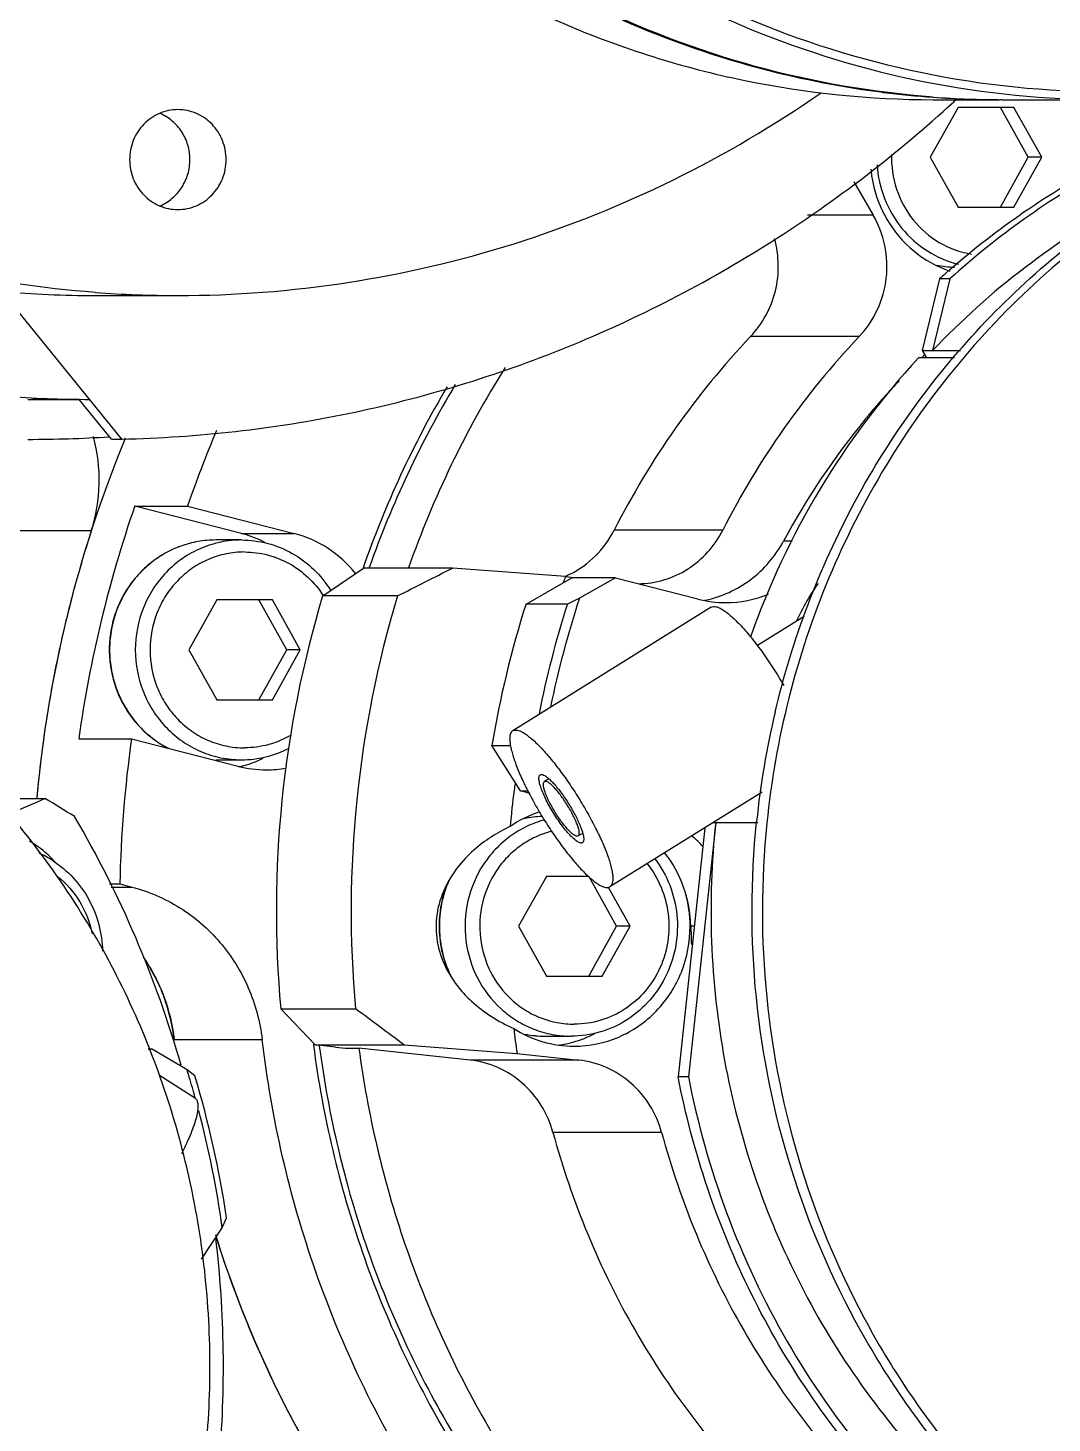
# Model space of a CAD drawing. Header units: millimetres. Extents: x 0 to 841, y 0 to 594.
# Drawn here: x 577.92 to 590.73, y 203 to 220.45 of the extents above; entities that cross this region are included whole.
import ezdxf

# ---------------------------------------------------------------- set-up
doc = ezdxf.new("R2010")
doc.units = ezdxf.units.MM
doc.header["$LTSCALE"] = 46.255
doc.layers.get('0').update_dxf_attribs({"linetype": 'CONTINUOUS'})
doc.layers.add('AXIS', color=7, linetype='CONTINUOUS')
doc.styles.get("Standard").update_dxf_attribs({"font": 'txt', "width": 0.85})
doc.dimstyles.get("Standard").update_dxf_attribs({"dimtxt": 3.5, "dimasz": 3.5, "dimexe": 1.5, "dimexo": 1, "dimtad": 1, "dimtxsty": 'STANDARD', "dimcen": 0.09, "dimadec": 0, "dimazin": 0, "dimtol": 1, "dimtp": 0.01, "dimtm": 0.01, "dimtfac": 1, "dimtofl": 0, "dimtmove": 0, "dimatfit": 3, "dimfxl": 1, "dimtolj": 1, "dimarcsym": 0})

msp = doc.modelspace()

# ---------------------------------------------------------------- linework, layer by layer
at = {"color": 7, "linetype": 'CONTINUOUS'}
for p, q in [((589.56, 219.459), (589.211, 218.834)), ((590.257, 219.459), (589.56, 219.459)), ((590.437, 218.834), (590.089, 219.459)), ((590.111, 219.555), (597.081, 219.555)), ((590.605, 218.834), (590.257, 219.459)), ((589.211, 218.834), (589.56, 218.209)), ((590.089, 218.209), (590.437, 218.834)), ((590.257, 218.209), (590.605, 218.834)), ((590.605, 218.834), (590.437, 218.834)), ((588.254, 218.529), (588.496, 218.112)), ((589.56, 218.209), (590.257, 218.209)), ((588.496, 218.112), (587.674, 218.112)), ((579.096, 215.309), (577.594, 217.161)), ((589.326, 217.314), (589.11, 216.417)), ((589.456, 217.314), (589.24, 216.417)), ((589.456, 217.314), (589.326, 217.314)), ((588.322, 216.592), (586.963, 216.592)), ((589.515, 216.324), (589.062, 216.324)), ((589.11, 216.417), (589.587, 216.417)), ((589.11, 216.417), (589.164, 216.324)), ((578.564, 215.805), (577.981, 215.805)), ((578.966, 215.309), (578.564, 215.805)), ((578.966, 215.309), (579.096, 215.309)), ((579.131, 215.294), (579.143, 215.324)), ((579.259, 214.471), (579.919, 214.471)), ((580.594, 214.126), (579.259, 214.471)), ((579.919, 214.471), (581.254, 214.126)), ((578.714, 214.159), (577.744, 214.159)), ((580.593, 214.046), (580.271, 214.046)), ((580.594, 214.126), (581.254, 214.126)), ((586.614, 214.168), (585.255, 214.168)), ((587.483, 214.033), (587.375, 214.033)), ((581.609, 213.347), (582.12, 213.695)), ((583.233, 213.695), (582.12, 213.695)), ((584.646, 213.59), (583.233, 213.695)), ((584.153, 213.245), (584.728, 213.574)), ((584.646, 213.59), (584.791, 213.574)), ((585.272, 213.574), (584.728, 213.574)), ((585.272, 213.574), (584.821, 213.317)), ((585.272, 213.574), (586.302, 213.308)), ((582.545, 213.347), (581.609, 213.347)), ((584.821, 213.317), (584.67, 213.245)), ((580.283, 213.296), (579.935, 212.671)), ((580.98, 213.296), (580.283, 213.296)), ((581.161, 212.671), (580.812, 213.296)), ((581.329, 212.671), (580.98, 213.296)), ((584.67, 213.245), (584.153, 213.245)), ((579.935, 212.671), (580.283, 212.046)), ((580.812, 212.046), (581.161, 212.671)), ((580.98, 212.046), (581.329, 212.671)), ((581.329, 212.671), (581.161, 212.671)), ((580.283, 212.046), (580.98, 212.046)), ((578.558, 211.56), (579.218, 211.56)), ((579.218, 211.56), (580.553, 211.216)), ((583.726, 211.475), (583.959, 211.475)), ((584.085, 210.906), (583.726, 211.475)), ((580.271, 211.296), (580.593, 211.296)), ((584.085, 210.906), (584.176, 210.906)), ((584.19, 210.879), (584.085, 210.906)), ((577.513, 210.813), (578.135, 210.813)), ((578.031, 210.815), (578.032, 210.821)), ((586.39, 210.446), (586.055, 207.329)), ((586.526, 210.511), (586.184, 207.329)), ((586.494, 210.511), (587.053, 210.511)), ((584.409, 209.838), (584.06, 209.213)), ((584.933, 209.838), (584.409, 209.838)), ((585.286, 209.213), (584.942, 209.83)), ((578.944, 209.743), (579.071, 209.743)), ((578.964, 209.704), (579.221, 209.704)), ((579.071, 209.743), (579.221, 209.704)), ((585.454, 209.213), (585.184, 209.697)), ((584.06, 209.213), (584.409, 208.588)), ((584.937, 208.588), (585.286, 209.213)), ((585.106, 208.588), (585.454, 209.213)), ((585.454, 209.213), (585.286, 209.213)), ((586.258, 209.214), (586.214, 209.214)), ((584.409, 208.588), (585.106, 208.588)), ((581.084, 208.179), (582.021, 208.179)), ((581.515, 207.728), (581.084, 208.179)), ((579.752, 207.795), (580.852, 207.795)), ((581.493, 207.738), (581.494, 207.725)), ((581.515, 207.728), (582.627, 207.728)), ((581.769, 207.701), (581.515, 207.728)), ((582.627, 207.728), (584.04, 207.622)), ((584.397, 207.838), (584.718, 207.838)), ((579.424, 207.681), (579.466, 207.681)), ((579.428, 207.671), (579.466, 207.681)), ((579.912, 207.415), (579.466, 207.681)), ((581.769, 207.701), (581.894, 207.69)), ((581.894, 207.69), (582.062, 207.69)), ((583.454, 207.538), (582.062, 207.69)), ((584.04, 207.622), (584.813, 207.538)), ((580.01, 207.342), (579.912, 207.415)), ((584.813, 207.538), (583.454, 207.538)), ((586.184, 207.329), (586.055, 207.329)), ((580.017, 207.057), (580.015, 207.067)), ((585.849, 206.633), (584.49, 206.633)), ((580.352, 205.442), (580.406, 205.564)), ((580.095, 205.049), (580.352, 205.442))]:
    msp.add_line(p, q, dxfattribs=at)
for centre, radius, start, end in [((590.112, 231.224), 11.669, 265.7472, 269.9975), ((578.413, 231.596), 16.39, 312.5875, 312.7956), ((596.268, 209.752), 9.686, 118.1579, 136.5197), ((589.548, 218.747), 1.288, 258.3921, 268.4729), ((589.548, 218.754), 1.295, 258.4895, 268.4813), ((596.183, 209.729), 10.225, 131.5415, 132.112), ((578.763, 231.065), 13.96, 265.1974, 269.9981), ((594.374, 209.557), 10.218, 136.4912, 153.1786), ((595.733, 209.557), 10.218, 136.4912, 153.1786), ((596.454, 209.5), 10.06, 137.2872, 160.6648), ((595.603, 209.648), 9.319, 133.9239, 134.1237), ((594.182, 209.478), 12.784, 149.5197, 160.7265), ((594.143, 209.482), 12.674, 149.0997, 160.5567), ((595.651, 209.602), 9.386, 136.6751, 140.1691), ((578.05, 230.959), 15.154, 269.5112, 269.7389), ((578.05, 230.94), 15.135, 269.5113, 269.7389), ((595.679, 209.579), 9.422, 140.1672, 140.5797), ((594.394, 209.454), 15.32, 157.101, 160.8849), ((595.74, 209.531), 9.499, 140.5885, 151.7125), ((577.921, 230.943), 15.638, 269.9999, 273.7312), ((593.396, 209.419), 15.428, 157.6148, 174.7845), ((576.747, 214.793), 2.067, 342.1402, 15.3193), ((593.856, 209.416), 15.448, 160.8978, 172.0206), ((593.363, 209.431), 15.393, 162.1121, 164.7205), ((580.245, 212.774), 1.396, 74.3321, 75.526), ((580.236, 212.746), 1.426, 62.8877, 74.2979), ((513.767, 349.894), 152.891, 296.73434, 297.02322), ((593.41, 209.418), 15.442, 164.7198, 167.0262), ((596.045, 209.444), 12.129, 160.0133, 160.39), ((584.18, 214.685), 1.187, 293.0325, 296.121), ((594.723, 209.405), 13.694, 163.2704, 185.1357), ((595.659, 209.405), 13.694, 163.2703, 185.1358), ((596.695, 209.418), 12.497, 161.8217, 168.2928), ((586.652, 214.671), 1.408, 270.0335, 292.2378), ((596.179, 209.413), 12.622, 162.3227, 170.5956), ((596.681, 209.417), 12.606, 162.3183, 168.7719), ((586.654, 214.671), 1.408, 255.5477, 269.9546), ((586.109, 214.665), 1.401, 281.3292, 281.8511), ((593.435, 209.413), 15.468, 167.0278, 170.9844), ((593.459, 209.409), 15.492, 170.984, 172.8928), ((597.828, 209.407), 10.848, 166.7447, 174.0986), ((594.597, 209.405), 15.53, 172.021, 178.7512), ((580.592, 212.587), 1.291, 270.0382, 297.5291), ((593.477, 209.407), 15.509, 172.8933, 174.7692), ((580.904, 212.579), 1.408, 255.5472, 269.9658), ((580.243, 212.577), 1.406, 282.8373, 286.5391), ((580.237, 212.593), 1.423, 286.5641, 296.2171), ((580.903, 212.575), 1.404, 270.0149, 280.2046), ((596.188, 209.406), 12.278, 172.9345, 175.0623), ((596.192, 209.406), 12.281, 172.5344, 172.9347), ((507.194, 375.098), 178.947, 293.19378, 293.35546), ((554.32, 171.517), 45.949, 58.2389, 58.7822), ((566.851, 203.755), 13.509, 15.983, 30.374), ((584.397, 209.3), 1.288, 91.8275, 102.1099), ((584.397, 209.293), 1.295, 91.8172, 102.0101), ((585.274, 209.221), 1.474, 41.9786, 49.7071), ((577.517, 208.93), 1.316, 57.1012, 65.7786), ((596.032, 209.405), 9.819, 181.1121, 182.4456), ((577.486, 207.535), 2.28, 23.117, 31.7086), ((577.477, 207.532), 2.29, 19.1267, 23.1193), ((577.443, 207.521), 2.325, 6.7608, 19.1058), ((514.561, 116.842), 113.549, 53.16987, 53.55121), ((596.182, 209.403), 12.271, 186.8707, 188.3432), ((584.397, 209.126), 1.288, 258.4507, 269.9813), ((584.397, 209.133), 1.295, 258.5532, 269.9821), ((568.014, 203.73), 12.456, 16.7696, 17.2117), ((567.996, 203.724), 12.475, 15.5409, 16.7694), ((567.911, 203.711), 12.632, 8.4371, 16.7056), ((567.937, 203.71), 12.536, 7.9427, 14.7881), ((566.619, 203.704), 13.748, 354.9102, 6.7409)]:
    msp.add_arc(centre, radius, start, end, dxfattribs=at)
for points, knots in [([(589.247, 219.587), (588.495, 219.643), (586.996, 219.902), (584.862, 220.717), (582.913, 221.928), (581.216, 223.494), (579.832, 225.359), (578.808, 227.457), (578.179, 229.715), (577.967, 232.055), (578.179, 234.395), (578.808, 236.653), (579.832, 238.751), (581.216, 240.616), (582.913, 242.182), (584.862, 243.393), (586.996, 244.208), (588.495, 244.467), (589.247, 244.523)], [0, 0, 0, 0, 0.061424, 0.123047, 0.184987, 0.247314, 0.310043, 0.373132, 0.436494, 0.5, 0.563506, 0.626867, 0.689957, 0.752686, 0.815013, 0.876953, 0.938576, 1, 1, 1, 1]), ([(590.116, 244.482), (589.358, 244.397), (587.851, 244.076), (585.726, 243.163), (583.804, 241.853), (582.157, 240.192), (580.843, 238.24), (579.907, 236.068), (579.383, 233.752), (579.29, 231.376), (579.63, 229.025), (580.392, 226.781), (581.549, 224.725), (583.059, 222.931), (584.87, 221.464), (586.917, 220.375), (589.126, 219.706), (590.656, 219.555), (591.418, 219.555)], [0, 0, 0, 0, 0.061464, 0.12316, 0.185197, 0.247633, 0.310471, 0.373656, 0.437084, 0.500619, 0.564112, 0.627416, 0.690413, 0.753025, 0.815229, 0.877061, 0.938606, 1, 1, 1, 1]), ([(591.444, 244.455), (590.661, 244.455), (589.089, 244.295), (586.826, 243.583), (584.741, 242.427), (582.915, 240.874), (581.417, 238.982), (580.305, 236.826), (579.621, 234.487), (579.39, 232.055), (579.621, 229.623), (580.305, 227.284), (581.417, 225.128), (582.915, 223.236), (584.741, 221.683), (586.826, 220.527), (589.089, 219.815), (590.661, 219.655), (591.444, 219.655)], [0, 0, 0, 0, 0.061433, 0.123029, 0.18493, 0.247223, 0.309939, 0.373043, 0.436442, 0.5, 0.563558, 0.626957, 0.690061, 0.752777, 0.81507, 0.876971, 0.938567, 1, 1, 1, 1]), ([(579.798, 217.105), (581.216, 217.105), (584.078, 217.545), (586.672, 218.827), (587.844, 219.641)], [0, 0, 0, 0, 0.498554, 1, 1, 1, 1]), ([(579.096, 215.309), (580.046, 215.329), (581.949, 215.544), (584.699, 216.38), (587.265, 217.702), (588.796, 218.878), (589.504, 219.529)], [0, 0, 0, 0, 0.248682, 0.497951, 0.748285, 1, 1, 1, 1]), ([(594.715, 219.571), (594.218, 219.438), (593.242, 219.093), (591.875, 218.355), (590.63, 217.411), (589.173, 215.907), (587.794, 213.627), (587.272, 211.554), (587.166, 210.504)], [0, 0, 0, 0, 0.123207, 0.246893, 0.371171, 0.496095, 0.747119, 1, 1, 1, 1]), ([(587.27, 211.894), (587.485, 212.806), (588.153, 214.575), (589.806, 216.859), (591.988, 218.609), (593.703, 219.335), (594.585, 219.571)], [0, 0, 0, 0, 0.253117, 0.504287, 0.75315, 1, 1, 1, 1]), ([(589.402, 217.382), (589.986, 217.9), (591.274, 218.802), (592.736, 219.38), (593.486, 219.578)], [0, 0, 0, 0, 0.501652, 1, 1, 1, 1]), ([(593.615, 219.578), (592.849, 219.375), (591.356, 218.781), (590.047, 217.849), (589.456, 217.314)], [0, 0, 0, 0, 0.498309, 1, 1, 1, 1]), ([(579.576, 218.228), (579.631, 218.251), (579.734, 218.316), (579.854, 218.454), (579.931, 218.621), (579.957, 218.805), (579.931, 218.989), (579.854, 219.156), (579.734, 219.294), (579.631, 219.359), (579.576, 219.382)], [0, 0, 0, 0, 0.123332, 0.247894, 0.373604, 0.5, 0.626396, 0.752106, 0.876668, 1, 1, 1, 1]), ([(588.544, 218.74), (588.554, 218.596), (588.618, 218.309), (588.838, 217.932), (589.161, 217.643), (589.426, 217.53), (589.562, 217.496)], [0, 0, 0, 0, 0.253328, 0.504798, 0.753615, 1, 1, 1, 1]), ([(588.726, 218.871), (588.721, 218.724), (588.764, 218.428), (588.976, 218.037), (589.308, 217.747), (589.584, 217.647), (589.724, 217.624)], [0, 0, 0, 0, 0.253547, 0.505239, 0.753938, 1, 1, 1, 1]), ([(588.322, 216.592), (588.415, 216.69), (588.57, 216.92), (588.682, 217.319), (588.663, 217.735), (588.564, 217.995), (588.496, 218.112)], [0, 0, 0, 0, 0.248371, 0.498853, 0.749973, 1, 1, 1, 1]), ([(586.963, 216.592), (587.112, 216.749), (587.33, 217.15), (587.321, 217.605), (587.262, 217.815)], [0, 0, 0, 0, 0.497973, 1, 1, 1, 1]), ([(579.678, 200.384), (579.931, 201.17), (580.176, 202.398), (580.217, 204.053), (580.07, 205.701), (579.536, 207.708), (578.559, 209.534), (577.546, 210.821), (576.399, 211.972), (574.729, 213.136), (572.462, 214.007), (570.855, 214.205), (570.057, 214.205)], [0, 0, 0, 0, 0.12658, 0.190065, 0.253535, 0.379986, 0.505736, 0.56837, 0.630749, 0.754542, 0.877505, 1, 1, 1, 1]), ([(580.271, 214.046), (580.197, 214.046), (580.048, 214.033), (579.831, 213.975), (579.626, 213.881), (579.44, 213.753), (579.277, 213.595), (579.142, 213.411), (579.038, 213.207), (578.946, 212.915), (578.921, 212.528), (579.022, 212.153), (579.17, 211.886), (579.312, 211.708), (579.481, 211.556), (579.608, 211.476), (579.675, 211.441)], [0, 0, 0, 0, 0.061513, 0.123124, 0.184927, 0.246987, 0.309344, 0.372004, 0.434939, 0.498092, 0.624292, 0.750249, 0.813125, 0.875716, 0.938004, 1, 1, 1, 1]), ([(580.271, 214.046), (580.197, 214.046), (580.049, 214.033), (579.832, 213.975), (579.628, 213.881), (579.38, 213.711), (579.128, 213.42), (578.983, 213.062), (578.94, 212.758), (578.944, 212.528), (578.986, 212.301), (579.089, 212.013), (579.301, 211.694), (579.547, 211.508), (579.679, 211.44)], [0, 0, 0, 0, 0.061375, 0.122869, 0.184591, 0.24662, 0.371308, 0.497269, 0.560747, 0.624269, 0.687719, 0.750984, 0.876201, 1, 1, 1, 1]), ([(580.593, 214.046), (580.506, 214.046), (580.332, 214.028), (580.081, 213.949), (579.849, 213.821), (579.647, 213.649), (579.481, 213.439), (579.317, 213.121), (579.23, 212.671), (579.317, 212.221), (579.481, 211.903), (579.647, 211.693), (579.849, 211.521), (580.081, 211.393), (580.332, 211.314), (580.506, 211.296), (580.593, 211.296)], [0, 0, 0, 0, 0.061506, 0.123172, 0.185144, 0.247508, 0.310296, 0.373472, 0.5, 0.626528, 0.689704, 0.752492, 0.814856, 0.876828, 0.938494, 1, 1, 1, 1]), ([(580.593, 214.046), (580.703, 214.046), (580.925, 214.017), (581.237, 213.89), (581.508, 213.688), (581.65, 213.511), (581.709, 213.415)], [0, 0, 0, 0, 0.247769, 0.496567, 0.747206, 1, 1, 1, 1]), ([(582.02, 213.627), (581.923, 213.748), (581.691, 213.961), (581.403, 214.088), (581.254, 214.126)], [0, 0, 0, 0, 0.502492, 1, 1, 1, 1]), ([(584.702, 213.619), (584.82, 213.676), (585.038, 213.833), (585.195, 214.05), (585.255, 214.168)], [0, 0, 0, 0, 0.497217, 1, 1, 1, 1]), ([(585.559, 213.499), (585.773, 213.501), (586.212, 213.632), (586.515, 213.973), (586.614, 214.168)], [0, 0, 0, 0, 0.496032, 1, 1, 1, 1]), ([(586.397, 213.293), (586.6, 213.336), (586.995, 213.516), (587.275, 213.847), (587.375, 214.033)], [0, 0, 0, 0, 0.496518, 1, 1, 1, 1]), ([(580.632, 213.896), (580.554, 213.896), (580.399, 213.88), (580.175, 213.81), (579.969, 213.696), (579.789, 213.542), (579.641, 213.355), (579.495, 213.072), (579.418, 212.671), (579.495, 212.27), (579.641, 211.987), (579.789, 211.8), (579.969, 211.646), (580.175, 211.532), (580.399, 211.462), (580.554, 211.446), (580.632, 211.446)], [0, 0, 0, 0, 0.061506, 0.123172, 0.185144, 0.247508, 0.310296, 0.373472, 0.5, 0.626528, 0.689704, 0.752492, 0.814856, 0.876828, 0.938494, 1, 1, 1, 1]), ([(580.632, 213.896), (580.728, 213.896), (580.923, 213.871), (581.196, 213.762), (581.435, 213.587), (581.562, 213.434), (581.616, 213.352)], [0, 0, 0, 0, 0.247828, 0.496652, 0.747268, 1, 1, 1, 1]), ([(587.808, 213.501), (587.756, 213.432), (587.659, 213.277), (587.576, 213.116), (587.535, 213.029)], [0, 0, 0, 0, 0.473596, 1, 1, 1, 1]), ([(581.216, 211.606), (581.128, 211.554), (580.938, 211.473), (580.733, 211.446), (580.632, 211.446)], [0, 0, 0, 0, 0.501107, 1, 1, 1, 1]), ([(584.858, 210.259), (584.855, 210.257), (584.847, 210.254), (584.834, 210.255), (584.818, 210.26), (584.793, 210.273), (584.757, 210.3), (584.711, 210.344), (584.66, 210.401), (584.606, 210.468), (584.552, 210.544), (584.5, 210.624), (584.45, 210.707), (584.407, 210.789), (584.37, 210.867), (584.342, 210.938), (584.323, 210.999), (584.314, 211.043), (584.314, 211.071), (584.316, 211.088), (584.321, 211.1), (584.327, 211.106), (584.33, 211.108)], [0, 0, 0, 0, 0.010512, 0.022745, 0.03778, 0.056142, 0.10338, 0.1642, 0.236918, 0.31911, 0.407874, 0.5, 0.592126, 0.68089, 0.763082, 0.8358, 0.89662, 0.943857, 0.96222, 0.977256, 0.989489, 1, 1, 1, 1]), ([(584.33, 211.108), (584.334, 211.11), (584.344, 211.113), (584.353, 211.111), (584.359, 211.11)], [0, 0, 0, 0, 0.451788, 1, 1, 1, 1]), ([(584.359, 211.11), (584.369, 211.108), (584.391, 211.097), (584.425, 211.072), (584.464, 211.037), (584.524, 210.973), (584.601, 210.875), (584.69, 210.743), (584.769, 210.605), (584.823, 210.492), (584.853, 210.41), (584.868, 210.36), (584.875, 210.318), (584.875, 210.293), (584.873, 210.283)], [0, 0, 0, 0, 0.031233, 0.073285, 0.125946, 0.188225, 0.335431, 0.500001, 0.66457, 0.811776, 0.874054, 0.926715, 0.968767, 1, 1, 1, 1]), ([(584.383, 210.544), (584.306, 210.523), (584.154, 210.466), (583.946, 210.341), (583.763, 210.179), (583.561, 209.922), (583.397, 209.536), (583.372, 209.035), (583.518, 208.556), (583.771, 208.225), (584.03, 208.029), (584.246, 207.92), (584.478, 207.853), (584.639, 207.838), (584.718, 207.838)], [0, 0, 0, 0, 0.061689, 0.123685, 0.186049, 0.248801, 0.374815, 0.501505, 0.627816, 0.752875, 0.815081, 0.87694, 0.938541, 1, 1, 1, 1]), ([(597.122, 198.905), (596.415, 198.905), (594.992, 199.06), (592.957, 199.747), (591.105, 200.857), (589.519, 202.341), (588.266, 204.133), (587.4, 206.155), (586.96, 208.318), (586.963, 209.793), (587.038, 210.522)], [0, 0, 0, 0, 0.122738, 0.245848, 0.369637, 0.494286, 0.61983, 0.746146, 0.872982, 1, 1, 1, 1]), ([(584.474, 210.402), (584.405, 210.385), (584.269, 210.336), (584.081, 210.226), (583.915, 210.084), (583.732, 209.855), (583.583, 209.511), (583.557, 209.063), (583.685, 208.633), (583.91, 208.336), (584.141, 208.159), (584.335, 208.061), (584.542, 208.002), (584.686, 207.988), (584.757, 207.988)], [0, 0, 0, 0, 0.061677, 0.123656, 0.186001, 0.248737, 0.374729, 0.501423, 0.627755, 0.75284, 0.815058, 0.876926, 0.938536, 1, 1, 1, 1]), ([(586.526, 210.511), (586.42, 209.524), (586.494, 207.512), (587.457, 204.667), (589.184, 202.237), (590.762, 201.029), (591.614, 200.564)], [0, 0, 0, 0, 0.252356, 0.503798, 0.753165, 1, 1, 1, 1]), ([(587.166, 210.504), (587.092, 209.782), (587.091, 208.319), (587.525, 206.175), (588.377, 204.168), (589.611, 202.385), (591.175, 200.904), (593.002, 199.788), (595.012, 199.086), (596.421, 198.915), (597.122, 198.906)], [0, 0, 0, 0, 0.127002, 0.253824, 0.380133, 0.505679, 0.630341, 0.754145, 0.877266, 1, 1, 1, 1]), ([(584.873, 210.283), (584.872, 210.278), (584.869, 210.269), (584.862, 210.261), (584.858, 210.259)], [0, 0, 0, 0, 0.548213, 1, 1, 1, 1]), ([(578.232, 210.035), (578.325, 209.975), (578.497, 209.83), (578.695, 209.555), (578.821, 209.239), (578.853, 209.013), (578.856, 208.9)], [0, 0, 0, 0, 0.247267, 0.496619, 0.747776, 1, 1, 1, 1]), ([(585.766, 210.058), (585.842, 209.957), (585.967, 209.732), (586.057, 209.357), (586.043, 208.971), (585.928, 208.603), (585.719, 208.282), (585.432, 208.032), (585.09, 207.874), (584.842, 207.838), (584.718, 207.838)], [0, 0, 0, 0, 0.125614, 0.252042, 0.378711, 0.504978, 0.630317, 0.754475, 0.877552, 1, 1, 1, 1]), ([(585.666, 209.997), (585.738, 209.908), (585.857, 209.708), (585.946, 209.371), (585.942, 209.022), (585.844, 208.687), (585.659, 208.394), (585.402, 208.166), (585.093, 208.021), (584.869, 207.988), (584.757, 207.988)], [0, 0, 0, 0, 0.125499, 0.251872, 0.378546, 0.504857, 0.630251, 0.754453, 0.877549, 1, 1, 1, 1]), ([(586.214, 209.214), (586.211, 209.38), (586.151, 209.71), (585.989, 210.005), (585.887, 210.134)], [0, 0, 0, 0, 0.501815, 1, 1, 1, 1]), ([(578.292, 209.837), (578.402, 209.749), (578.593, 209.53), (578.697, 209.259), (578.725, 209.119)], [0, 0, 0, 0, 0.497367, 1, 1, 1, 1]), ([(579.221, 209.704), (579.433, 209.65), (579.843, 209.472), (580.35, 209.032), (580.708, 208.457), (580.826, 208.017), (580.852, 207.795)], [0, 0, 0, 0, 0.246545, 0.495362, 0.746719, 1, 1, 1, 1]), ([(583.182, 209.778), (583.141, 209.684), (583.08, 209.486), (583.054, 209.177), (583.095, 208.871), (583.167, 208.676), (583.212, 208.585)], [0, 0, 0, 0, 0.249768, 0.500157, 0.750463, 1, 1, 1, 1]), ([(583.195, 209.798), (583.151, 209.702), (583.086, 209.499), (583.057, 209.181), (583.1, 208.864), (583.174, 208.665), (583.222, 208.571)], [0, 0, 0, 0, 0.249695, 0.500169, 0.750554, 1, 1, 1, 1]), ([(579.365, 208.826), (579.47, 208.674), (579.643, 208.342), (579.731, 207.979), (579.752, 207.795)], [0, 0, 0, 0, 0.498565, 1, 1, 1, 1]), ([(586.913, 198.08), (586.088, 198.598), (584.547, 199.835), (582.708, 202.164), (581.418, 204.859), (580.969, 206.808), (580.852, 207.795)], [0, 0, 0, 0, 0.247377, 0.496681, 0.747727, 1, 1, 1, 1]), ([(581.494, 207.725), (581.609, 206.844), (582.019, 205.103), (583.154, 202.684), (584.755, 200.565), (586.094, 199.411), (586.813, 198.916)], [0, 0, 0, 0, 0.252122, 0.503099, 0.752456, 1, 1, 1, 1]), ([(581.567, 207.719), (581.681, 206.848), (582.088, 205.129), (583.209, 202.74), (584.79, 200.646), (586.111, 199.504), (586.82, 199.013)], [0, 0, 0, 0, 0.252115, 0.503087, 0.752446, 1, 1, 1, 1]), ([(584.49, 206.633), (584.458, 206.752), (584.359, 206.981), (584.119, 207.264), (583.81, 207.462), (583.573, 207.525), (583.454, 207.538)], [0, 0, 0, 0, 0.253473, 0.504604, 0.753214, 1, 1, 1, 1]), ([(585.849, 206.633), (585.817, 206.752), (585.718, 206.981), (585.478, 207.264), (585.168, 207.462), (584.932, 207.525), (584.813, 207.538)], [0, 0, 0, 0, 0.253473, 0.504604, 0.753214, 1, 1, 1, 1]), ([(593.287, 199.287), (592.39, 199.544), (590.653, 200.323), (588.471, 202.17), (586.855, 204.557), (586.238, 206.389), (586.055, 207.329)], [0, 0, 0, 0, 0.246776, 0.495657, 0.746881, 1, 1, 1, 1]), ([(586.184, 207.329), (586.298, 206.748), (586.62, 205.603), (587.377, 203.995), (588.386, 202.542), (589.618, 201.286), (591.038, 200.264), (592.605, 199.504), (594.274, 199.03), (595.424, 198.913), (595.998, 198.906)], [0, 0, 0, 0, 0.127119, 0.253743, 0.379731, 0.504994, 0.629533, 0.753432, 0.876849, 1, 1, 1, 1]), ([(584.49, 206.633), (584.725, 205.768), (585.416, 204.097), (586.515, 202.661), (587.144, 202.032)], [0, 0, 0, 0, 0.501963, 1, 1, 1, 1]), ([(585.849, 206.633), (586.084, 205.768), (586.775, 204.097), (587.874, 202.661), (588.503, 202.032)], [0, 0, 0, 0, 0.501963, 1, 1, 1, 1]), ([(591.345, 196.205), (590.101, 196.317), (587.623, 196.928), (584.345, 198.91), (581.762, 201.783), (580.652, 204.126), (580.271, 205.351)], [0, 0, 0, 0, 0.246873, 0.4955, 0.746584, 1, 1, 1, 1]), ([(589.525, 196.507), (588.457, 196.767), (586.373, 197.58), (583.668, 199.572), (581.542, 202.207), (580.605, 204.275), (580.272, 205.35)], [0, 0, 0, 0, 0.24702, 0.495885, 0.746952, 1, 1, 1, 1])]:
    msp.add_open_spline(points, degree=3, knots=knots, dxfattribs=at)
at = {"layer": 'AXIS', "color": 7, "linetype": 'CONTINUOUS'}
for p, q in [((589.244, 219.555), (590.086, 219.555)), ((590.101, 219.555), (590.086, 219.555)), ((578.762, 217.105), (579.798, 217.105)), ((577.981, 215.805), (578.564, 215.805)), ((578.633, 215.805), (578.693, 215.805)), ((586.471, 213.205), (583.987, 211.66)), ((587.634, 213.089), (587.047, 212.724)), ((584.439, 211.058), (584.383, 211.023)), ((587.106, 210.891), (585.202, 209.707)), ((584.862, 210.379), (584.806, 210.344)), ((580.017, 207.057), (579.567, 207.348))]:
    msp.add_line(p, q, dxfattribs=at)
for centre, radius, start, end in [((590.106, 231.325), 11.772, 246.2121, 261.4504), ((590.088, 231.241), 11.686, 261.4763, 262.8165), ((590.086, 231.228), 11.673, 262.8167, 265.8712), ((590.086, 231.226), 11.671, 265.8715, 269.9985), ((579.798, 231.064), 13.959, 265.7517, 269.9984), ((594.623, 209.487), 12.661, 147.9604, 160.5656), ((584.769, 209.28), 1.435, 108.1041, 124.4829), ((577.08, 208.932), 1.604, 42.2718, 43.9248), ((584.657, 209.213), 1.549, 6.8411, 15.0372), ((584.658, 209.214), 1.548, 4.5664, 6.8395), ((584.651, 209.213), 1.555, 0.0484, 4.5634), ((584.368, 209.118), 1.405, 277.9383, 285.3679), ((584.363, 209.135), 1.422, 285.3894, 297.2941)]:
    msp.add_arc(centre, radius, start, end, dxfattribs=at)
for points, knots in [([(589.244, 244.555), (588.455, 244.555), (586.87, 244.393), (584.589, 243.676), (582.487, 242.511), (580.646, 240.945), (579.136, 239.038), (578.015, 236.864), (577.326, 234.506), (577.093, 232.055), (577.326, 229.604), (578.015, 227.246), (579.136, 225.072), (580.646, 223.165), (582.487, 221.599), (584.589, 220.434), (586.87, 219.717), (588.455, 219.555), (589.244, 219.555)], [0, 0, 0, 0, 0.061433, 0.123031, 0.184931, 0.247224, 0.30994, 0.373043, 0.436442, 0.5, 0.563558, 0.626957, 0.69006, 0.752776, 0.815069, 0.876969, 0.938567, 1, 1, 1, 1]), ([(578.764, 217.143), (577.424, 217.243), (574.751, 217.837), (572.359, 219.167), (571.28, 219.982)], [0, 0, 0, 0, 0.498418, 1, 1, 1, 1]), ([(579.798, 219.43), (579.719, 219.43), (579.559, 219.397), (579.358, 219.257), (579.225, 219.05), (579.194, 218.886), (579.194, 218.805)], [0, 0, 0, 0, 0.245984, 0.494339, 0.745984, 1, 1, 1, 1]), ([(580.401, 218.805), (580.401, 218.886), (580.37, 219.05), (580.237, 219.257), (580.036, 219.397), (579.876, 219.43), (579.798, 219.43)], [0, 0, 0, 0, 0.254016, 0.505661, 0.754016, 1, 1, 1, 1]), ([(579.194, 218.805), (579.194, 218.724), (579.225, 218.56), (579.358, 218.353), (579.559, 218.213), (579.719, 218.18), (579.798, 218.18)], [0, 0, 0, 0, 0.254016, 0.505661, 0.754016, 1, 1, 1, 1]), ([(579.798, 218.18), (579.876, 218.18), (580.036, 218.213), (580.237, 218.353), (580.37, 218.56), (580.401, 218.724), (580.401, 218.805)], [0, 0, 0, 0, 0.245984, 0.494339, 0.745984, 1, 1, 1, 1]), ([(588.467, 218.686), (588.472, 218.631), (588.504, 218.414), (588.584, 218.203), (588.666, 218.061)], [0, 0, 0, 0, 0.251527, 1, 1, 1, 1]), ([(570.643, 218.148), (571.245, 217.771), (572.5, 217.101), (574.499, 216.365), (576.576, 215.914), (577.988, 215.808), (578.693, 215.805)], [0, 0, 0, 0, 0.251051, 0.501226, 0.750776, 1, 1, 1, 1]), ([(588.666, 218.061), (588.754, 217.911), (588.981, 217.64), (589.29, 217.466), (589.453, 217.41)], [0, 0, 0, 0, 0.502982, 1, 1, 1, 1]), ([(586.471, 213.205), (586.479, 213.21), (586.499, 213.216), (586.534, 213.212), (586.574, 213.197), (586.619, 213.172), (586.669, 213.136), (586.724, 213.09), (586.783, 213.034), (586.87, 212.944), (586.983, 212.812), (587.118, 212.632), (587.251, 212.435), (587.336, 212.297), (587.377, 212.226)], [0, 0, 0, 0, 0.020319, 0.044488, 0.074794, 0.112224, 0.157054, 0.209177, 0.268253, 0.333785, 0.481614, 0.646688, 0.822003, 1, 1, 1, 1]), ([(583.987, 211.66), (583.98, 211.655), (583.966, 211.642), (583.954, 211.613), (583.949, 211.576), (583.95, 211.531), (583.956, 211.478), (583.969, 211.418), (583.988, 211.35), (584.022, 211.247), (584.078, 211.106), (584.163, 210.927), (584.263, 210.739), (584.376, 210.548), (584.498, 210.362), (584.622, 210.188), (584.745, 210.034), (584.847, 209.92), (584.924, 209.844), (584.977, 209.798), (585.025, 209.76), (585.07, 209.73), (585.11, 209.71), (585.145, 209.698), (585.176, 209.696), (585.195, 209.702), (585.202, 209.707)], [0, 0, 0, 0, 0.010512, 0.022743, 0.037778, 0.056141, 0.078018, 0.103412, 0.132216, 0.164244, 0.236952, 0.319134, 0.407887, 0.5, 0.592113, 0.680866, 0.763048, 0.835756, 0.867784, 0.896588, 0.921982, 0.943859, 0.962222, 0.977257, 0.989488, 1, 1, 1, 1]), ([(583.987, 211.66), (583.994, 211.664), (584.012, 211.67), (584.043, 211.668), (584.079, 211.657), (584.119, 211.636), (584.164, 211.607), (584.212, 211.569), (584.265, 211.522), (584.342, 211.446), (584.443, 211.333), (584.567, 211.178), (584.691, 211.005), (584.812, 210.819), (584.925, 210.628), (585.026, 210.44), (585.111, 210.261), (585.167, 210.12), (585.201, 210.017), (585.22, 209.949), (585.233, 209.889), (585.239, 209.836), (585.24, 209.791), (585.234, 209.754), (585.222, 209.725), (585.209, 209.711), (585.202, 209.707)], [0, 0, 0, 0, 0.010512, 0.022743, 0.037778, 0.056141, 0.078018, 0.103412, 0.132216, 0.164244, 0.236952, 0.319134, 0.407887, 0.5, 0.592113, 0.680866, 0.763048, 0.835756, 0.867784, 0.896588, 0.921982, 0.943859, 0.962222, 0.977257, 0.989488, 1, 1, 1, 1]), ([(584.806, 210.344), (584.793, 210.336), (584.76, 210.35), (584.725, 210.376), (584.687, 210.412), (584.647, 210.457), (584.588, 210.532), (584.517, 210.635), (584.455, 210.745), (584.415, 210.83), (584.392, 210.887), (584.377, 210.936), (584.368, 210.979), (584.37, 211.015), (584.383, 211.023)], [0, 0, 0, 0, 0.054094, 0.101549, 0.162655, 0.23572, 0.318302, 0.5, 0.681698, 0.76428, 0.837345, 0.898451, 0.945906, 1, 1, 1, 1]), ([(584.806, 210.344), (584.819, 210.352), (584.82, 210.388), (584.812, 210.43), (584.797, 210.48), (584.774, 210.536), (584.733, 210.622), (584.671, 210.731), (584.601, 210.835), (584.542, 210.909), (584.501, 210.955), (584.464, 210.99), (584.429, 211.017), (584.396, 211.031), (584.383, 211.023)], [0, 0, 0, 0, 0.054094, 0.101549, 0.162655, 0.23572, 0.318302, 0.5, 0.681698, 0.76428, 0.837345, 0.898451, 0.945906, 1, 1, 1, 1]), ([(583.956, 210.463), (583.792, 210.384), (583.466, 210.178), (583.149, 209.78), (583.022, 209.367), (583.025, 209.024), (583.13, 208.705), (583.249, 208.522), (583.315, 208.44)], [0, 0, 0, 0, 0.220389, 0.463216, 0.598042, 0.737646, 0.873142, 1, 1, 1, 1]), ([(578.236, 210.045), (578.211, 210.071), (578.121, 210.158), (578.019, 210.233), (577.941, 210.276)], [0, 0, 0, 0, 0.287753, 1, 1, 1, 1]), ([(584.757, 207.713), (584.946, 207.713), (585.33, 207.792), (585.812, 208.128), (586.132, 208.627), (586.206, 209.019), (586.206, 209.214)], [0, 0, 0, 0, 0.245982, 0.494337, 0.74601, 1, 1, 1, 1]), ([(583.315, 208.44), (583.362, 208.382), (583.559, 208.175), (583.807, 208.021), (583.999, 207.935)], [0, 0, 0, 0, 0.264372, 1, 1, 1, 1]), ([(583.999, 207.935), (584.111, 207.863), (584.357, 207.751), (584.624, 207.713), (584.757, 207.713)], [0, 0, 0, 0, 0.501306, 1, 1, 1, 1]), ([(582.062, 207.69), (582.173, 206.857), (582.559, 205.213), (583.605, 202.917), (585.075, 200.884), (586.305, 199.754), (586.967, 199.261)], [0, 0, 0, 0, 0.251992, 0.502912, 0.752316, 1, 1, 1, 1]), ([(579.847, 206.371), (579.869, 206.414), (579.909, 206.497), (579.962, 206.617), (580.003, 206.727), (580.033, 206.824), (580.05, 206.907), (580.053, 206.966), (580.049, 207.004), (580.042, 207.027), (580.032, 207.044), (580.022, 207.053), (580.017, 207.057)], [0, 0, 0, 0, 0.196425, 0.376635, 0.537404, 0.676071, 0.790761, 0.880822, 0.917084, 0.948192, 0.975251, 1, 1, 1, 1])]:
    msp.add_open_spline(points, degree=3, knots=knots, dxfattribs=at)

# ---------------------------------------------------------------- leaders
at = {"color": 2, "linetype": 'CONTINUOUS'}
msp.add_leader([(568.842, 203.888), (580.896, 159.166), (586.896, 159.166)], dimstyle='STANDARD', override={"dimtad": 0, "dimldrblk": 'DOT'}, dxfattribs=at)

doc.saveas('drawing.dxf')
